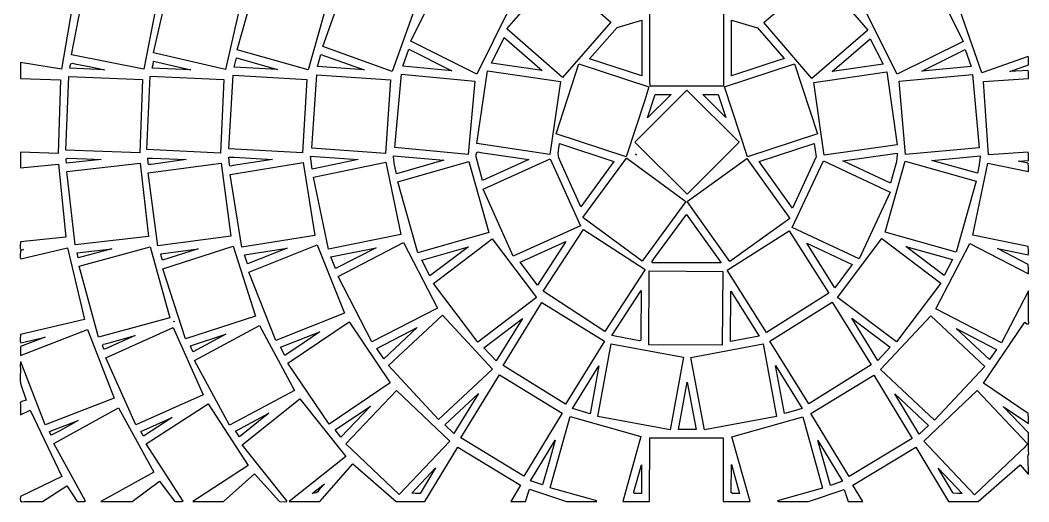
# Model space of a CAD drawing. Extents: x 0 to 14, y 0.5 to 20.5.
# Drawn here: x -0.01 to 14.01, y 0.49 to 7.18 of the extents above; entities that cross this region are included whole.
import ezdxf

# ---------------------------------------------------------------- set-up
doc = ezdxf.new("R2010")
doc.units = 0
doc.layers.add('Layer_1', color=7, linetype='CONTINUOUS')

msp = doc.modelspace()

# ---------------------------------------------------------------- linework, layer by layer
at = {"layer": 'Layer_1', "color": 7}
for points in [[(3.071901, 7.489611), (2.842651, 6.493289), (1.843021, 6.723257), (2.072272, 7.719578), (3.071901, 7.489611), (3.071901, 7.489611)], [(4.270904, 7.474342), (3.995462, 6.489651), (3.007574, 6.766031), (3.283016, 7.750667), (4.270904, 7.474342), (4.270904, 7.474342)], [(5.50695, 7.429474), (5.162936, 6.466721), (4.197042, 6.811837), (4.541055, 7.774645), (5.50695, 7.429474), (5.50695, 7.429474)], [(6.794313, 7.342988), (6.338403, 6.42786), (5.420299, 6.885259), (5.876264, 7.800386), (6.794313, 7.342988), (6.794313, 7.342988)], [(8.200683, 7.149732), (7.527539, 6.380125), (6.755397, 7.055419), (7.428596, 7.825081), (8.200683, 7.149732), (8.200683, 7.149732)], [(11.772779, 7.039323), (10.996062, 6.369376), (10.328319, 7.143558), (11.104982, 7.813505), (11.772779, 7.039323), (11.772779, 7.039323)], [(13.097735, 6.882558), (12.17941, 6.4256), (11.723941, 7.340948), (12.642266, 7.797906), (13.097735, 6.882558), (13.097735, 6.882558)], [(1.903986, 7.50262), (1.708966, 6.498967), (0.702061, 6.694538), (0.897026, 7.698191), (1.903986, 7.50262), (1.903986, 7.50262)], [(0.735685, 7.503447), (0.566407, 6.495053), (-0.007023, 6.591296), (-0.007023, 6.367612), (0.55213, 6.348816), (0.517734, 5.326973), (-0.007023, 5.344557), (-0.007023, 5.127488), (0.522365, 5.180019), (0.623347, 4.162531), (-0.007023, 4.099968), (-0.008068, 4.038786), (-0.007831, 4.009035), (-0.000001, 3.987666), (0.035859, 3.991054), (0.038355, 3.990805), (-0.007023, 3.973299), (-0.008213, 3.911707), (-0.007701, 3.882308), (0.001687, 3.864103), (0.647491, 4.017506), (0.883796, 3.022783), (-0.007023, 2.811171), (-0.007996, 2.748566), (-0.007665, 2.718294), (-0.000153, 2.69708), (0.340243, 2.778043), (-0.007023, 2.644153), (-0.007023, 2.5225), (0.927398, 2.882885), (1.295224, 1.928841), (0.338149, 1.559802), (-0.000177, 2.431969), (-0.006706, 2.417742), (-0.007651, 2.388292), (-0.007023, 2.32533), (-0.00798, 2.220988), (-0.007504, 2.168974), (0.000138, 2.11814), (0.073234, 1.901777), (0.013051, 1.882463), (-0.007265, 1.865794), (-0.007023, 1.834363), (-0.007023, 1.698433), (0.129183, 1.763421), (0.569438, 0.840687), (-0.007023, 0.565686), (-0.009284, 0.531109), (-0.003712, 0.504366), (0.014316, 0.490079), (0.049422, 0.49287), (0.299618, 0.493974), (0.641592, 0.71027), (0.711138, 0.599509), (0.782924, 0.492871), (0.847588, 0.492034), (0.87857, 0.492416), (0.898985, 0.49906), (0.458148, 1.301504), (1.357125, 1.795393), (1.849471, 0.899337), (1.10996, 0.492981), (1.54768, 0.494248), (1.92879, 0.775589), (2.034022, 0.632425), (2.141063, 0.49287), (2.206521, 0.49209), (2.237788, 0.492495), (2.258225, 0.498796), (1.743913, 1.292684), (2.604801, 1.850404), (3.160701, 0.992272), (2.389772, 0.49287), (2.818342, 0.494634), (3.248345, 0.877564), (3.594067, 0.49287), (3.659184, 0.491495), (3.688425, 0.492404), (3.695725, 0.496383), (3.695673, 0.5039), (3.077027, 1.280778), (3.879431, 1.919746), (4.51636, 1.119933), (3.728894, 0.49287), (4.15581, 0.495295), (4.61376, 1.018288), (5.216404, 0.492869), (5.614546, 0.492869), (6.072165, 1.250239), (6.947275, 0.721569), (6.80914, 0.492869), (7.012594, 0.492869), (7.070416, 0.664297), (7.586684, 0.492869), (7.795666, 0.492479), (8.004218, 0.49596), (7.985809, 0.508216), (7.955318, 0.517815), (7.890495, 0.535345), (7.358426, 0.684913), (7.635963, 1.67236), (8.620268, 1.395705), (8.366489, 0.492869), (8.739772, 0.492869), (8.741481, 1.379609), (9.76382, 1.377735), (9.762166, 0.49298), (10.13578, 0.49298), (9.884867, 1.393555), (10.869778, 1.66795), (11.145055, 0.679731), (10.518177, 0.503465), (10.526059, 0.493878), (10.556494, 0.492167), (10.625038, 0.49298), (10.946634, 0.495618), (11.442821, 0.662864), (11.500038, 0.492979), (11.703105, 0.492979), (11.566018, 0.7203), (12.441403, 1.248309), (12.896983, 0.492979), (13.305653, 0.494743), (13.890162, 1.004672), (14.00702, 0.870727), (14.004375, 1.092977), (13.995146, 1.110981), (14.002378, 1.134499), (14.011269, 1.161481), (14.00702, 1.189881), (14.005089, 1.44796), (13.656611, 1.815455), (14.007019, 1.577881), (14.007436, 1.647491), (14.003932, 1.715023), (13.379901, 2.138191), (13.953826, 2.984362), (13.9825, 2.962012), (14.001129, 2.958603), (14.009404, 2.974728), (14.007019, 3.010985), (14.006358, 3.418223), (13.630374, 2.697069), (12.720483, 3.170452), (13.192213, 4.077477), (14.00702, 3.653647), (14.007529, 3.720042), (14.003216, 3.783514), (13.574536, 4.006866), (14.00702, 3.916798), (14.007819, 3.977673), (14.001397, 4.032663), (13.232838, 4.192516), (13.441087, 5.193578), (14.00702, 5.075838), (14.007811, 5.13701), (14.001397, 5.19231), (13.864255, 5.220863), (14.00702, 5.230013), (14.00807, 5.291237), (14.007836, 5.321044), (13.999976, 5.342763), (13.448694, 5.307348), (13.383209, 6.327703), (14.00702, 6.367776), (14.008069, 6.429054), (14.007832, 6.458885), (13.999976, 6.480637), (13.748445, 6.464515), (14.00702, 6.555686), (14.007908, 6.620384), (14.007492, 6.651519), (14.000362, 6.673184), (13.358846, 6.447041), (13.018966, 7.411337)], [(8.63245, 6.403), (7.905673, 6.64096), (8.287775, 7.075759), (8.63245, 7.175584), (8.63245, 6.403), (8.63245, 6.403)], [(9.767458, 7.286047), (9.767458, 6.262), (8.749473, 6.260291), (8.744175, 6.337463), (8.744843, 6.421411), (8.744843, 7.286047), (9.767458, 7.286047), (9.767458, 7.286047)], [(10.241558, 7.06964), (10.610983, 6.642944), (9.880622, 6.403221), (9.880622, 7.176466), (10.241558, 7.06964), (10.241558, 7.06964)], [(7.246585, 6.476588), (6.541636, 6.581374), (6.719072, 6.937955), (7.246585, 6.476588), (7.246585, 6.476588)], [(11.984391, 6.564066), (11.279937, 6.46413), (11.807561, 6.91971), (11.984391, 6.564066), (11.984391, 6.564066)], [(5.993011, 6.473997), (5.308236, 6.537056), (5.392738, 6.773197), (5.993011, 6.473997), (5.993011, 6.473997)], [(13.208915, 6.532977), (12.525353, 6.471076), (13.125516, 6.769669), (13.208915, 6.532977), (13.208915, 6.532977)], [(2.361329, 6.488439), (1.82632, 6.512747), (1.83728, 6.559411), (1.845281, 6.60684), (2.361329, 6.488439), (2.361329, 6.488439)], [(3.569538, 6.491746), (2.966178, 6.525536), (2.995447, 6.652591), (3.569538, 6.491746), (3.569538, 6.491746)], [(4.771959, 6.486454), (4.124667, 6.531985), (4.171961, 6.701043), (4.771959, 6.486454), (4.771959, 6.486454)], [(0.971771, 6.527355), (1.164806, 6.489762), (0.683209, 6.508558), (0.68667, 6.543311), (0.696372, 6.56907), (0.716378, 6.579982), (0.750749, 6.570193), (0.971771, 6.527355), (0.971771, 6.527355)], [(7.502183, 6.324177), (7.351591, 5.312972), (6.33708, 5.46395), (6.487617, 6.47521), (7.502183, 6.324177), (7.502183, 6.324177)], [(8.729023, 6.252133), (8.703528, 6.159529), (8.672066, 6.065135), (8.413232, 5.279734), (7.439841, 5.598336), (7.757892, 6.570019), (8.729023, 6.252133), (8.729023, 6.252133)], [(11.073122, 5.599549), (10.098518, 5.279734), (9.781569, 6.251802), (10.754354, 6.570956), (11.073122, 5.599549), (11.073122, 5.599549)], [(12.18167, 5.445374), (11.166056, 5.301452), (11.02263, 6.313759), (12.038189, 6.457626), (12.18167, 5.445374), (12.18167, 5.445374)], [(1.69276, 6.355596), (1.652411, 5.333973), (0.627482, 5.374433), (0.667831, 6.39611), (1.69276, 6.355596), (1.69276, 6.355596)], [(2.823744, 6.354053), (2.777331, 5.332651), (1.752622, 5.379228), (1.799035, 6.40063), (2.823744, 6.354053), (2.823744, 6.354053)], [(3.97391, 6.355486), (3.916252, 5.33469), (2.89215, 5.392568), (2.949807, 6.413363), (3.97391, 6.355486), (3.97391, 6.355486)], [(5.138738, 6.347107), (5.067025, 5.327194), (4.043859, 5.399127), (4.115572, 6.419041), (5.138738, 6.347107), (5.138738, 6.347107)], [(6.311889, 6.331177), (6.217852, 5.313027), (5.196395, 5.407395), (5.290432, 6.425545), (6.311889, 6.331177), (6.311889, 6.331177)], [(13.320757, 5.403372), (12.29919, 5.311043), (12.207137, 6.329358), (13.228759, 6.421687), (13.320757, 5.403372), (13.320757, 5.403372)], [(9.982928, 5.48203), (9.259844, 4.759111), (8.53461, 5.484566), (9.257694, 6.207429), (9.982928, 5.48203), (9.982928, 5.48203)], [(9.038255, 6.147402), (8.711881, 5.821082), (8.818486, 6.147402), (9.038255, 6.147402), (9.038255, 6.147402)], [(9.695249, 6.147402), (9.801247, 5.824224), (9.478125, 6.147402), (9.695249, 6.147402), (9.695249, 6.147402)], [(7.062148, 5.241535), (6.419266, 4.952147), (6.328032, 5.277499), (6.328889, 5.312369), (6.336714, 5.338356), (6.355839, 5.349935), (6.390593, 5.341586), (7.062148, 5.241535), (7.062148, 5.241535)], [(8.244505, 5.215958), (7.78402, 4.587463), (7.503771, 5.202612), (7.478028, 5.264395), (7.470804, 5.330467), (7.476249, 5.39785), (7.488513, 5.463564), (8.244505, 5.215958), (8.244505, 5.215958)], [(11.055483, 5.279954), (10.724423, 4.56795), (10.260851, 5.213809), (11.029134, 5.465604), (11.055483, 5.279954), (11.055483, 5.279954)], [(12.183104, 5.312752), (12.171032, 5.211082), (12.146376, 5.11165), (12.086917, 4.914554), (11.424521, 5.223951), (12.183159, 5.332595), (12.183102, 5.312752), (12.183104, 5.312752)], [(0.914775, 5.250134), (1.116355, 5.242472), (0.635805, 5.189665), (0.631376, 5.233164), (0.630783, 5.251971), (0.642522, 5.2592), (0.914775, 5.250134), (0.914775, 5.250134)], [(1.772521, 4.17372), (0.753269, 4.058351), (0.63823, 5.074296), (1.657538, 5.189665), (1.772521, 4.17372), (1.772521, 4.17372)], [(1.831997, 5.260496), (2.299483, 5.241424), (1.813423, 5.175563), (1.779163, 5.172806), (1.768376, 5.182477), (1.768654, 5.201681), (1.764528, 5.26226), (1.831997, 5.260496), (1.831997, 5.260496)], [(2.919986, 4.178626), (1.903324, 4.042421), (1.76756, 5.055775), (2.784222, 5.19198), (2.919986, 4.178626), (2.919986, 4.178626)], [(2.966233, 5.274222), (3.499479, 5.244787), (2.952783, 5.157915), (2.917579, 5.149215), (2.903936, 5.15315), (2.902062, 5.170561), (2.888953, 5.276757), (2.966233, 5.274222), (2.966233, 5.274222)], [(4.085255, 4.189375), (3.072507, 4.026436), (2.910119, 5.035931), (3.922867, 5.198871), (4.085255, 4.189375), (4.085255, 4.189375)], [(4.686686, 5.240653), (4.051631, 5.110456), (4.027157, 5.287065), (4.686686, 5.240653), (4.686686, 5.240653)], [(5.28018, 4.203651), (4.275314, 3.997442), (4.069766, 4.999055), (5.074631, 5.205265), (5.28018, 4.203651), (5.28018, 4.203651)], [(5.879516, 5.231447), (5.222743, 5.044365), (5.196115, 5.169755), (5.184244, 5.232552), (5.180024, 5.295885), (5.879516, 5.231447), (5.879516, 5.231447)], [(6.506578, 4.229559), (5.520068, 3.948604), (5.239996, 4.931917), (6.226506, 5.212927), (6.506578, 4.229559), (6.506578, 4.229559)], [(7.779555, 4.319462), (6.844253, 3.898444), (6.424613, 4.830769), (7.35997, 5.251787), (7.779555, 4.319462), (7.779555, 4.319462)], [(8.423815, 5.261654), (9.243583, 4.659231), (8.637907, 3.832904), (7.813289, 4.437367), (8.418634, 5.263253), (8.423815, 5.261654), (8.423815, 5.261654)], [(8.545965, 5.314736), (8.555815, 5.305716), (8.545965, 5.314736), (8.545965, 5.314736)], [(10.688318, 4.42298), (9.857471, 3.827171), (9.260891, 4.65901), (10.090525, 5.256528), (10.688318, 4.42298), (10.688318, 4.42298)], [(12.084767, 4.790916), (11.652063, 3.864544), (10.722714, 4.298626), (11.155363, 5.224998), (12.084767, 4.790916), (12.084767, 4.790916)], [(13.278479, 4.93991), (13.000666, 3.955935), (12.013495, 4.23463), (12.291307, 5.218604), (13.278479, 4.93991), (13.278479, 4.93991)], [(13.336687, 5.283427), (13.321959, 5.167284), (13.296338, 5.052027), (12.663157, 5.230896), (13.336632, 5.291806), (13.336688, 5.28475), (13.336697, 5.283427), (13.336687, 5.283427)], [(9.370197, 4.314776), (9.736369, 3.80843), (9.274296, 3.805951), (8.812257, 3.808099), (8.780138, 3.807905), (8.771466, 3.818973), (8.800697, 3.862763), (9.254001, 4.480968), (9.370197, 4.314776), (9.370197, 4.314776)], [(8.676272, 3.714007), (8.115962, 2.854773), (7.259538, 3.413264), (7.819794, 4.272498), (8.676272, 3.714007), (8.676272, 3.714007)], [(11.229446, 3.385372), (10.365085, 2.839173), (9.817122, 3.7064), (10.681483, 4.252544), (11.229446, 3.385372), (11.229446, 3.385372)], [(5.790495, 3.180431), (4.879281, 2.709527), (4.409866, 3.61782), (5.321135, 4.088723), (5.790495, 3.180431), (5.790495, 3.180431)], [(7.168864, 3.324463), (6.35075, 2.705724), (5.733995, 3.521192), (6.552109, 4.139986), (7.168864, 3.324463), (7.168864, 3.324463)], [(7.180053, 3.49771), (6.938511, 3.816864), (7.575164, 4.103165), (7.180053, 3.49771), (7.180053, 3.49771)], [(11.556317, 3.785059), (11.314002, 3.463149), (10.924073, 4.080565), (11.556317, 3.785059), (11.556317, 3.785059)], [(12.787732, 3.52709), (12.172024, 2.710795), (11.353084, 3.328487), (11.968791, 4.144782), (12.787732, 3.52709), (12.787732, 3.52709)], [(1.073415, 3.951195), (0.798303, 3.876064), (0.781436, 3.948384), (1.264962, 4.003285), (1.073415, 3.951195), (1.073415, 3.951195)], [(2.069185, 3.045713), (1.079699, 2.775342), (0.810099, 3.761577), (1.799586, 4.032058), (2.069185, 3.045713), (2.069185, 3.045713)], [(1.970463, 3.844535), (1.95524, 3.888086), (1.944831, 3.933666), (2.466391, 4.004167), (1.970463, 3.844535), (1.970463, 3.844535)], [(3.264055, 3.067817), (2.287687, 2.753349), (1.974266, 3.726575), (2.950579, 4.040988), (3.264055, 3.067817), (3.264055, 3.067817)], [(3.149292, 3.794429), (3.108998, 3.918177), (3.700617, 4.013207), (3.149292, 3.794429), (3.149292, 3.794429)], [(4.498446, 3.108056), (3.545009, 2.729702), (3.167867, 3.680052), (4.121305, 4.058406), (4.498446, 3.108056), (4.498446, 3.108056)], [(4.375029, 3.727181), (4.310978, 3.889624), (4.938591, 4.018388), (4.375029, 3.727181), (4.375029, 3.727181)], [(5.686976, 3.627301), (5.573757, 3.846629), (6.220773, 4.030901), (5.686976, 3.627301), (5.686976, 3.627301)], [(12.948742, 3.85363), (12.834309, 3.633529), (12.299906, 4.036909), (12.948742, 3.85363), (12.948742, 3.85363)], [(9.757977, 3.689368), (9.750535, 2.663666), (8.728086, 2.671108), (8.735583, 3.696809), (9.757977, 3.689368), (9.757977, 3.689368)], [(8.616245, 2.791769), (8.617835, 2.747676), (8.615595, 2.729103), (8.598017, 2.724355), (8.406274, 2.762173), (8.214905, 2.799927), (8.62115, 3.422635), (8.616245, 2.791769), (8.616245, 2.791769)], [(10.262174, 2.791486), (9.863976, 2.715419), (9.869267, 3.413588), (10.262174, 2.791486), (10.262174, 2.791486)], [(8.112379, 2.718457), (7.572463, 1.846269), (6.703087, 2.384421), (7.243002, 3.256664), (8.112379, 2.718457), (8.112379, 2.718457)], [(11.820184, 2.389485), (10.951799, 1.849845), (10.410395, 2.721041), (11.27878, 3.260681), (11.820184, 2.389485), (11.820184, 2.389485)], [(2.133347, 2.996821), (2.129283, 2.989844), (2.126394, 2.993016), (2.126981, 2.998091), (2.133347, 2.996821), (2.133347, 2.996821)], [(3.345745, 3.035737), (3.34444, 3.032949), (3.345745, 3.035737), (3.345745, 3.035737)], [(5.135265, 2.14139), (4.285732, 1.566582), (3.712799, 2.413359), (4.562332, 2.988222), (5.135265, 2.14139), (5.135265, 2.14139)], [(6.557621, 2.332275), (5.8067, 1.6335), (5.11024, 2.38205), (5.86116, 3.080771), (6.557621, 2.332275), (6.557621, 2.332275)], [(6.607837, 2.445054), (6.436354, 2.629436), (6.973458, 3.035847), (6.607837, 2.445054), (6.607837, 2.445054)], [(11.805687, 2.846504), (12.085153, 2.634948), (11.914552, 2.452937), (11.549978, 3.039595), (11.805687, 2.846504), (11.805687, 2.846504)], [(13.398258, 2.369703), (12.699151, 1.623688), (11.950656, 2.325), (12.649818, 3.071069), (13.398258, 2.369703), (13.398258, 2.369703)], [(2.536009, 1.977293), (1.599936, 1.557873), (1.181839, 2.49097), (2.117968, 2.91039), (2.536009, 1.977293), (2.536009, 1.977293)], [(2.396331, 2.572495), (2.374336, 2.613737), (2.356809, 2.657327), (2.850919, 2.816243), (2.396331, 2.572495), (2.396331, 2.572495)], [(3.802151, 2.037431), (2.898103, 1.552692), (2.414963, 2.453818), (3.319011, 2.938557), (3.802151, 2.037431), (3.802151, 2.037431)], [(3.937584, 2.702802), (3.671237, 2.52261), (3.610604, 2.634893), (4.156748, 2.85152), (3.937584, 2.702802), (3.937584, 2.702802)], [(5.045637, 2.476914), (4.94945, 2.618852), (5.510091, 2.908681), (5.045637, 2.476914), (5.045637, 2.476914)], [(13.560591, 2.60656), (13.463521, 2.464071), (13.001052, 2.897823), (13.560591, 2.60656), (13.560591, 2.60656)], [(1.17572, 2.612568), (1.15822, 2.607358), (1.147587, 2.621146), (1.135923, 2.661461), (1.145184, 2.677574), (1.170871, 2.685408), (1.226635, 2.698951), (1.589903, 2.798163), (1.17572, 2.612568), (1.17572, 2.612568)], [(9.211392, 2.496097), (9.024144, 1.487593), (8.018893, 1.674235), (8.206141, 2.682738), (9.211392, 2.496097), (9.211392, 2.496097)], [(10.505921, 1.675943), (9.501, 1.487648), (9.312099, 2.495876), (10.317019, 2.684116), (10.505921, 1.675943), (10.505921, 1.675943)], [(7.524453, 1.721529), (6.989443, 0.846309), (6.11709, 1.37961), (6.652099, 2.254775), (7.524453, 1.721529), (7.524453, 1.721529)], [(7.911516, 1.713481), (7.666115, 1.783376), (8.035154, 2.379129), (7.911516, 1.713481), (7.911516, 1.713481)], [(10.859526, 1.78536), (10.737346, 1.747993), (10.613904, 1.714859), (10.488723, 2.381775), (10.859526, 1.78536), (10.859526, 1.78536)], [(12.388376, 1.371066), (11.514424, 0.840246), (10.981895, 1.717064), (11.855847, 2.24783), (12.388376, 1.371066), (12.388376, 1.371066)], [(9.385686, 1.491838), (9.139954, 1.492388), (9.262214, 2.151311), (9.385686, 1.491837), (9.385686, 1.491838)], [(5.964458, 1.333088), (5.257745, 0.589609), (4.516691, 1.294062), (5.223404, 2.037486), (5.964458, 1.333088), (5.964458, 1.333088)], [(6.019855, 1.437763), (5.892304, 1.558976), (6.360562, 1.994436), (6.019855, 1.437763), (6.019855, 1.437763)], [(12.61454, 1.548778), (12.486492, 1.427952), (12.147164, 1.986884), (12.61454, 1.548778), (12.61454, 1.548778)], [(13.994838, 1.292794), (13.947193, 1.241662), (13.892701, 1.1907), (13.255438, 0.586632), (12.549717, 1.331048), (13.291763, 2.034454), (13.994838, 1.292794), (13.994838, 1.292794)], [(3.038332, 1.394162), (3.010261, 1.431952), (2.985966, 1.472545), (3.447775, 1.720261), (3.038332, 1.394162), (3.038332, 1.394162)], [(4.448726, 1.387382), (4.369076, 1.487318), (4.858335, 1.818433), (4.448726, 1.387382), (4.448726, 1.387382)], [(0.657082, 1.539793), (0.539707, 1.474804), (0.422154, 1.413841), (0.40918, 1.437625), (0.400491, 1.464001), (0.79913, 1.61779), (0.657082, 1.539793), (0.657082, 1.539793)], [(1.706816, 1.403313), (1.684575, 1.431837), (1.669885, 1.466427), (2.104628, 1.661006), (1.706816, 1.403313), (1.706816, 1.403313)], [(7.3463, 1.057205), (7.25127, 0.725814), (7.082378, 0.782809), (7.427549, 1.347033), (7.3463, 1.057205), (7.3463, 1.057205)], [(11.422702, 0.776085), (11.252321, 0.718483), (11.078137, 1.34323), (11.422702, 0.776085), (11.422702, 0.776085)], [(8.627545, 0.606255), (8.558711, 0.604219), (8.529121, 0.606858), (8.521898, 0.613914), (8.52215, 0.626632), (8.628537, 1.004949), (8.627544, 0.606255), (8.627545, 0.606255)], [(9.98833, 0.606255), (9.922896, 0.604465), (9.892196, 0.605581), (9.87521, 0.620366), (9.876433, 1.007375), (9.98833, 0.606255), (9.98833, 0.606255)], [(5.550881, 0.606255), (5.484533, 0.605577), (5.433263, 0.611369), (5.765139, 0.960466), (5.550881, 0.606255), (5.550881, 0.606255)], [(13.082797, 0.606255), (13.018503, 0.605434), (12.958545, 0.612296), (12.750745, 0.956608), (13.082797, 0.606255), (13.082797, 0.606255)], [(0.65179, 0.803921), (0.65179, 0.803921), (0.65179, 0.803921)], [(4.14192, 0.650077), (4.12599, 0.627358), (4.103127, 0.612536), (4.049426, 0.603499), (4.220358, 0.73976), (4.14192, 0.650077), (4.14192, 0.650077)]]:
    msp.add_lwpolyline(points, dxfattribs=at)

doc.saveas('drawing.dxf')
